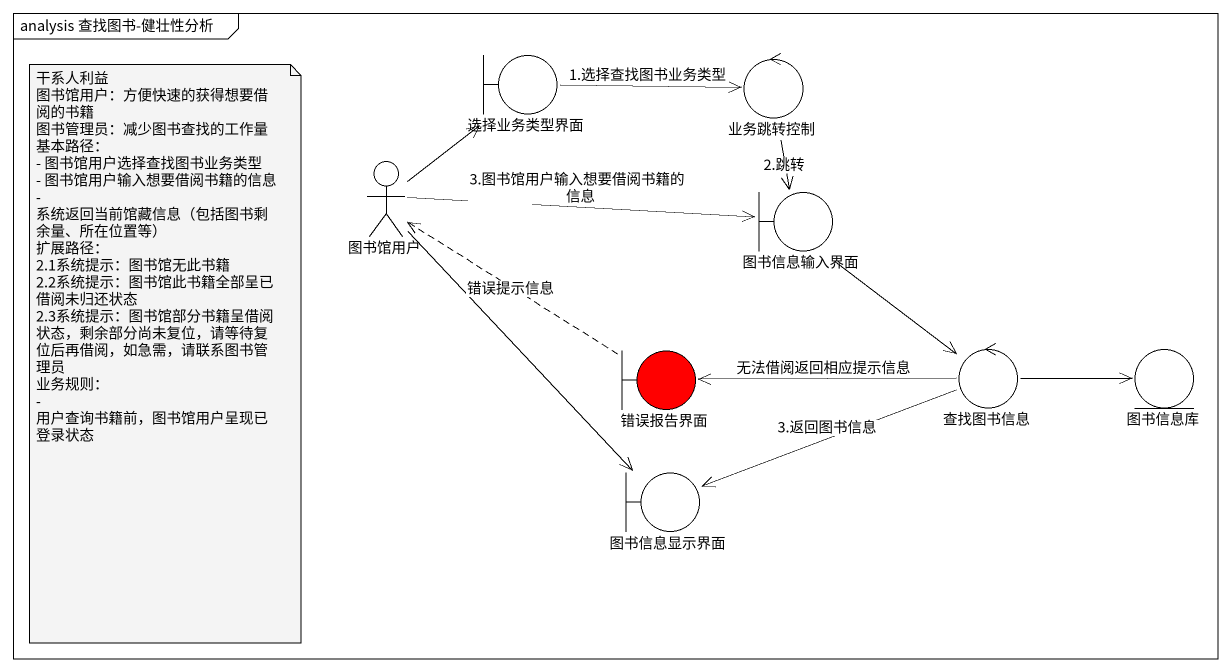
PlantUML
@startuml
mainframe analysis 查找图书-健壮性分析
boundary 选择业务类型界面
control 业务跳转控制
actor 图书馆用户
boundary 图书信息输入界面
boundary 错误报告界面 #FF0000
control 查找图书信息
entity 图书信息库
boundary 图书信息显示界面
选择业务类型界面 -right-> 业务跳转控制 : 1.选择查找图书业务类型
业务跳转控制 --> 图书信息输入界面 : 2.跳转
图书馆用户 -up-> 选择业务类型界面
图书馆用户 -right-> 图书信息输入界面 : 3.图书馆用户输入想要借阅书籍的信息
图书馆用户 --> 图书信息显示界面
图书信息输入界面 --> 查找图书信息
错误报告界面 .up.> 图书馆用户 : 错误提示信息
查找图书信息 -left-> 错误报告界面 : 无法借阅返回相应提示信息
查找图书信息 -right-> 图书信息库
查找图书信息 -left-> 图书信息显示界面 : 3.返回图书信息
note as N1
  干系人利益
  图书馆用户：方便快速的获得想要借阅的书籍
  图书管理员：减少图书查找的工作量
  基本路径：
  - 图书馆用户选择查找图书业务类型
  - 图书馆用户输入想要借阅书籍的信息
  - 系统返回当前馆藏信息（包括图书剩余量、所在位置等）
  扩展路径：
  2.1系统提示：图书馆无此书籍
  2.2系统提示：图书馆此书籍全部呈已借阅未归还状态
  2.3系统提示：图书馆部分书籍呈借阅状态，剩余部分尚未复位，请等待复位后再借阅，如急需，请联系图书管理员
  业务规则：
  - 用户查询书籍前，图书馆用户呈现已登录状态
end note
@enduml
